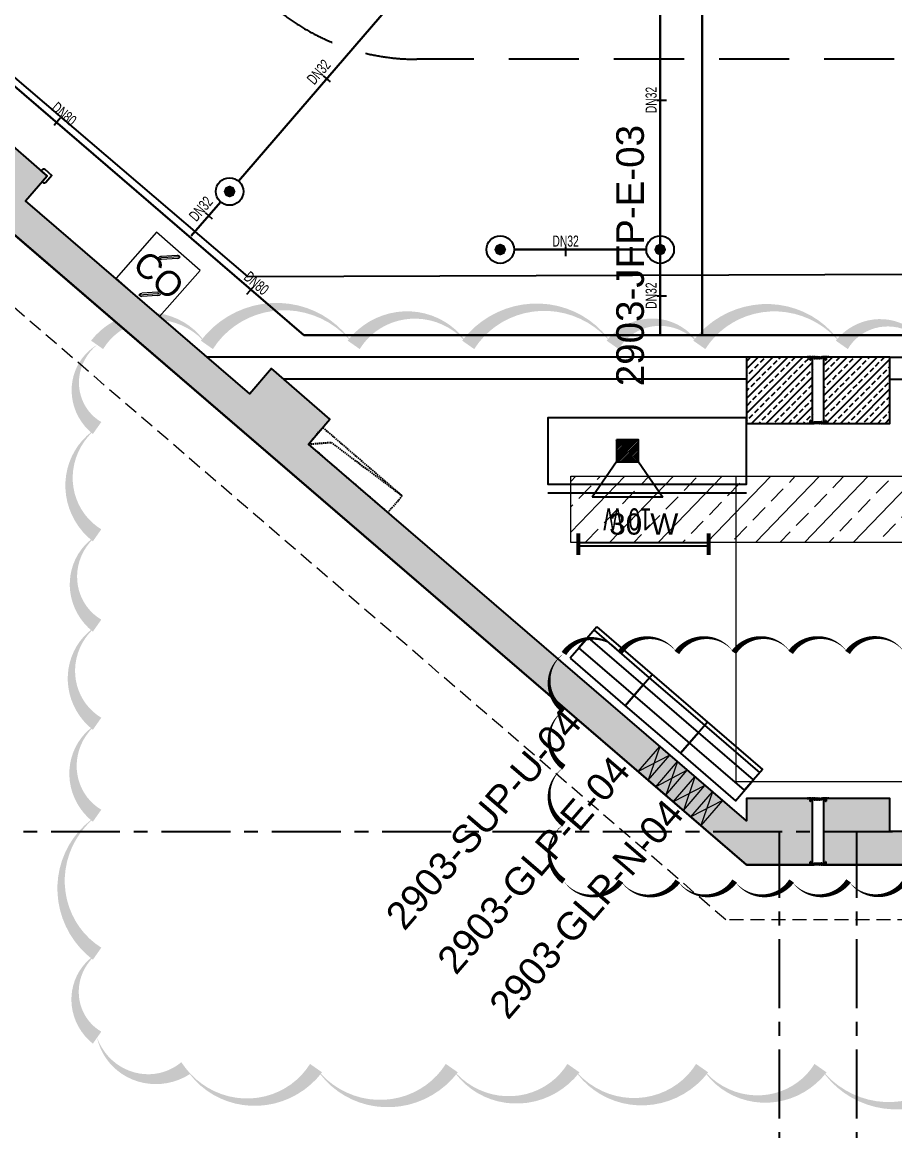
# Model space of a CAD drawing. Header units: millimetres. Extents: x -379292 to 1221486, y 92049 to 447512.
# Drawn here: x -182616 to -174710, y 98107 to 108155 of the extents above; entities that cross this region are included whole.
import ezdxf
from ezdxf.enums import TextEntityAlignment as Align
from ezdxf.lldxf.tags import DXFTag

# ---------------------------------------------------------------- set-up
doc = ezdxf.new("R2010")
doc.units = ezdxf.units.MM
doc.linetypes.add('CENTER', pattern=[2, 1.25, -0.25, 0.25, -0.25])
doc.linetypes.add('HIDDEN', pattern=[9.525, 6.35, -3.175])
for name, color, linetype in [('-M-YNGN-BORUID', 7, 'Continuous'), ('-M-YNGN-BORUUZUN', 7, 'Continuous'), ('-M-YNGN-BORUYUK', 7, 'Continuous'), ('-M-YNGN-SPR-YUK', 7, 'Continuous'), ('-M-YNGN-ZON5-CAP-', 7, 'Continuous'), ('-M-YNGN-ZON5-SPR-', 7, 'Continuous'), ('05_AXIS', 211, 'CENTER'), ('05_DILATATION', 131, 'Continuous'), ('05_HATCH CONCRETE', 141, 'Continuous'), ('05_HATCH SOLID-2', 253, 'Continuous'), ('05_HOLE MC', 150, 'Continuous'), ('05_REV', 5, 'Continuous'), ('05_SYMBOL', 2, 'Continuous'), ('05_WALL', 3, 'Continuous'), ('08_LAMP', 4, 'Continuous'), ('08_LOUD SYSTEM', 4, 'Continuous'), ('08_PANEL', 4, 'Continuous'), ('08_POWER SYSTEM', 4, 'Continuous'), ('AIRONN ZONLAMA', 4, 'Continuous'), ('E-DIM', 7, 'Continuous')]:
    doc.layers.add(name, color=color, linetype=linetype)
doc.layers.add('-M-YNGN-SPR-CAPCIZGI', color=188, linetype='Continuous', plot=False)
for name, color, linetype, lineweight in [('-M-YNGN-ZON5', 11, 'SP', 30), ('06_FORMWORK HIDDEN', 252, 'HIDDEN2', 0), ('08_600', 6, 'Continuous', 9), ('08_DEDECTOR', 3, 'Continuous', 9), ('E_CT_ARAÇ_SAYIM', 1, 'Continuous', 9), ('E_CT_KA', 4, 'Continuous', 9)]:
    doc.layers.add(name, color=color, linetype=linetype, lineweight=lineweight)
doc.styles.add('CIZGI', font='tahoma.ttf', dxfattribs={"width": 0.8, "oblique": 20})
doc.styles.add('HCAD', font='HCAD.SHX', dxfattribs={"width": 0.8, "height": 0.2})
doc.styles.add('PIPESIZE', font='hcad.shx', dxfattribs={"width": 0.8})
doc.styles.add('SPR-NOT', font='romans.shx')
doc.styles.get("Standard").update_dxf_attribs({"font": 'segoeuil.ttf'})
doc.styles.add('TR', font='tsimpali.shx', dxfattribs={"width": 0.7})
doc.styles.add('YAZI-2', font='arial.ttf', dxfattribs={"height": 2})
doc.styles.add('YAZI-3', font='arial.ttf', dxfattribs={"height": 3})
tags = doc.linetypes.add('HIDDEN2', pattern=[0.1875, 0.125, -0.0625]).pattern_tags.tags
tags[6:7] = [DXFTag(74, 4), DXFTag(75, 0), DXFTag(340, '0'), DXFTag(46, 0.0), DXFTag(50, 0.0), DXFTag(44, 0.0), DXFTag(45, 0.0)]
tags[4:5] = [DXFTag(74, 4), DXFTag(75, 0), DXFTag(340, '0'), DXFTag(46, 0.0), DXFTag(50, 0.0), DXFTag(44, 0.0), DXFTag(45, 0.0)]
doc.linetypes.add('SP', pattern='A,2,-0.1,["SP",CIZGI,S=0.14,R=0.2,X=0,Y=-0.07],-0.255', length=2.355)
pattern_1 = [(225, (905000, -3e-07), (67.351921, -67.351921), []), (225, (904932.65, -3e-07), (67.351921, -67.351921), [47.625, -23.8125])]

# ---------------------------------------------------------------- blocks, each defined once
blk = doc.blocks.new('202_Aks')
at = {"layer": '05_AXIS', "ltscale": 500}
for p, q in [((-5000, -177300), (142900, -177300)), ((65600, -182900), (65600, -177300)), ((66300, -182900), (66300, -177300))]:
    blk.add_line(p, q, dxfattribs=at)
blk = doc.blocks.new('DİLATASYON PROFİL')
at = {"color": 8}
for p, q in [((-48, 0), (-46, 2)), ((-48, 0), (-20, 0)), ((-46, 2), (-46, 2)), ((-23, 2), (-20, 2)), ((-23, 2), (-22, 0)), ((-19, 2), (-20, 1)), ((-20, 2), (-20, 1)), ((-20, 0), (12, 0)), ((-20, 0), (-20, 0)), ((-20, 0), (-20, 0)), ((-17, 2), (-19, 2)), ((-17, 2), (-18, 0)), ((12, -13), (12, 0)), ((12, -13), (12, 0)), ((20, 2), (21, 0)), ((22, 2), (21, 2)), ((21, 1), (21, 0)), ((21, -1), (21, 0)), ((23, 1), (23, 1)), ((24, -6), (23, 1)), ((24, 1), (24, 1)), ((24, 1), (24, 1)), ((25, 1), (25, 1)), ((25, 1), (25, 1)), ((26, 1), (26, 1)), ((26, 1), (26, 1)), ((27, 1), (27, 1)), ((27, 1), (27, 1)), ((28, 1), (28, 1)), ((28, 1), (28, 1)), ((29, 1), (29, 1)), ((29, 1), (29, 1)), ((30, 1), (30, 1)), ((30, 1), (30, 1)), ((31, 1), (31, 1)), ((31, 1), (31, 1)), ((32, 1), (32, 1)), ((32, 1), (32, 1)), ((33, 1), (33, 1)), ((33, 1), (33, 1)), ((34, 1), (34, 1)), ((34, 1), (34, 1)), ((35, 1), (35, 1)), ((35, 1), (35, 1)), ((36, 2), (36, 2)), ((36, 2), (36, 1)), ((38, 2), (36, 1)), ((36, 1), (36, 2)), ((36, 1), (36, 2)), ((38, 2), (38, 2)), ((38, 2), (38, 2)), ((38, 2), (38, 2)), ((39, 2), (38, 2)), ((39, 2), (38, 2)), ((40, 2), (39, 2)), ((39, 2), (39, 2)), ((40, 2), (41, 2)), ((41, 2), (42, 1)), ((41, 2), (41, 2)), ((43, 2), (42, 1)), ((43, 2), (43, 2)), ((43, 1), (43, 2)), ((43, 1), (43, 2)), ((44, 1), (44, 1)), ((45, 1), (45, 1)), ((45, 1), (45, 1)), ((46, 1), (46, 1)), ((46, 1), (46, 1)), ((47, 1), (47, 1)), ((47, 1), (47, 1)), ((48, 1), (48, 1)), ((48, 1), (48, 1)), ((49, 1), (49, 1)), ((49, 1), (49, 1)), ((50, 1), (50, 1)), ((50, 1), (50, 1)), ((51, 1), (51, 1)), ((51, 1), (51, 1)), ((52, 1), (52, 1)), ((52, 1), (52, 1)), ((53, 1), (53, 1)), ((53, 1), (53, 1)), ((54, 1), (54, 1)), ((54, 1), (54, 1)), ((55, 1), (55, 1)), ((55, 1), (55, 1)), ((56, 1), (56, 1)), ((57, 2), (57, 2)), ((57, 2), (58, 1)), ((57, 1), (57, 2)), ((57, 1), (57, 2)), ((59, 2), (58, 1)), ((59, 2), (59, 2)), ((59, 2), (59, 2)), ((59, 2), (59, 2)), ((60, 2), (59, 2)), ((60, 2), (59, 2)), ((60, 2), (61, 2)), ((61, 2), (62, 2)), ((61, 2), (61, 2)), ((63, 2), (62, 2)), ((63, 2), (64, 1)), ((64, 2), (64, 2)), ((64, 2), (64, 1)), ((64, 1), (64, 2)), ((64, 1), (64, 2)), ((65, 1), (65, 1)), ((66, 1), (66, 1)), ((66, 1), (66, 1)), ((67, 1), (67, 1)), ((67, 1), (67, 1)), ((68, 1), (68, 1)), ((68, 1), (68, 1)), ((69, 1), (69, 1)), ((69, 1), (69, 1)), ((70, 1), (70, 1)), ((70, 1), (70, 1)), ((71, 1), (71, 1)), ((71, 1), (71, 1)), ((72, 1), (72, 1)), ((72, 1), (72, 1)), ((73, 1), (73, 1)), ((73, 1), (73, 1)), ((74, 1), (74, 1)), ((74, 1), (74, 1)), ((75, 1), (75, 1)), ((75, 1), (75, 1)), ((76, -6), (77, 1)), ((76, 1), (76, 1)), ((76, 1), (76, 1)), ((77, 1), (77, 1)), ((77, 1), (77, 1)), ((78, 2), (79, 2)), ((80, 2), (79, 0)), ((79, 1), (79, 0)), ((79, -1), (79, 1)), ((88, -13), (88, 0)), ((120, 0), (88, 0)), ((88, -13), (88, 0)), ((148, 0), (88, 0)), ((117, 2), (119, 2)), ((117, 2), (118, 0)), ((119, 2), (120, 1)), ((123, 2), (120, 2)), ((120, 2), (120, 1)), ((120, 0), (120, 0)), ((120, 0), (120, 0)), ((140, 0), (120, 0)), ((123, 2), (122, 0)), ((146, 2), (146, 2)), ((148, 0), (146, 2)), ((-22, -20), (-23, -21)), ((-22, -20), (-23, -21)), ((-23, -21), (-22, -22)), ((-23, -21), (-22, -22)), ((-23, -22), (-23, -23)), ((-22, -22), (-23, -22)), ((-23, -22), (-23, -23)), ((-22, -22), (-23, -22)), ((-23, -23), (-22, -23)), ((-22, -23), (-23, -23)), ((-23, -23), (-23, -24)), ((-23, -23), (-22, -23)), ((-22, -23), (-23, -23)), ((-23, -23), (-23, -24)), ((-23, -24), (-22, -25)), ((-23, -24), (-22, -25)), ((-22, 0), (-18, 0)), ((-22, -3), (-22, 0)), ((-22, 0), (-18, 0)), ((-22, -3), (-22, 0)), ((-22, -3), (-18, -3)), ((-22, -3), (-18, -3)), ((-21, -6), (-22, -6)), ((-22, -6), (-22, -7)), ((-21, -6), (-22, -6)), ((-22, -6), (-22, -7)), ((-22, -7), (-21, -7)), ((-21, -7), (-22, -7)), ((-22, -7), (-22, -9)), ((-22, -7), (-21, -7)), ((-21, -7), (-22, -7)), ((-22, -7), (-22, -9)), ((-22, -9), (-21, -9)), ((-21, -9), (-22, -9)), ((-22, -9), (-22, -10)), ((-22, -9), (-21, -9)), ((-21, -9), (-22, -9)), ((-22, -9), (-22, -10)), ((-22, -10), (-21, -11)), ((-22, -10), (-21, -11)), ((-21, -11), (-22, -11)), ((-22, -11), (-22, -12)), ((-21, -11), (-22, -11)), ((-22, -11), (-22, -12)), ((-22, -12), (-21, -13)), ((-22, -12), (-21, -13)), ((-21, -13), (-22, -13)), ((-22, -13), (-22, -14)), ((-21, -13), (-22, -13)), ((-22, -13), (-22, -14)), ((-21, -14), (-22, -14)), ((-22, -14), (-21, -14)), ((-21, -14), (-22, -14)), ((-22, -14), (-22, -16)), ((-21, -14), (-22, -14)), ((-22, -14), (-21, -14)), ((-21, -14), (-22, -14)), ((-22, -14), (-22, -16)), ((-22, -16), (-21, -16)), ((-21, -16), (-22, -16)), ((-22, -16), (-22, -17)), ((-22, -16), (-21, -16)), ((-21, -16), (-22, -16)), ((-22, -16), (-22, -17)), ((-22, -17), (-21, -18)), ((-22, -17), (-21, -18)), ((-21, -18), (-22, -18)), ((-22, -18), (-22, -19)), ((-21, -18), (-22, -18)), ((-22, -18), (-22, -19)), ((-22, -19), (-22, -20)), ((-22, -19), (-22, -20)), ((-22, -20), (-22, -20)), ((-22, -20), (-22, -20)), ((-22, -25), (-21, -25)), ((-22, -25), (-21, -25)), ((-21, -3), (-21, -3)), ((-21, -3), (-21, -6)), ((-21, -6), (-21, -3)), ((-21, -25), (-20, -3)), ((-21, -3), (-21, -3)), ((-21, -3), (-21, -6)), ((-21, -6), (-21, -3)), ((-21, -25), (-20, -3)), ((-21, -7), (-21, -7)), ((-21, -7), (-21, -7)), ((-19, -12), (-21, -14)), ((-19, -12), (-21, -14)), ((-19, -13), (-21, -14)), ((-19, -13), (-21, -14)), ((-19, -16), (-21, -18)), ((-19, -16), (-21, -17)), ((-19, -16), (-21, -18)), ((-19, -16), (-21, -17)), ((-19, -19), (-21, -21)), ((-19, -19), (-21, -21)), ((-19, -20), (-21, -21)), ((-19, -20), (-21, -21)), ((-19, -23), (-21, -25)), ((-19, -23), (-21, -25)), ((-19, -23), (-21, -25)), ((-19, -23), (-21, -25)), ((-21, -25), (-21, -25)), ((-20, -27), (-21, -25)), ((-21, -25), (-21, -25)), ((-20, -27), (-21, -25)), ((-19, -25), (-20, -3)), ((-19, -25), (-20, -3)), ((-20, -5), (-20, -6)), ((-20, -5), (-20, -6)), ((-20, -6), (-20, -6)), ((-20, -6), (-20, -6)), ((-19, -9), (-20, -10)), ((-19, -9), (-20, -10)), ((-19, -9), (-20, -10)), ((-19, -9), (-20, -10)), ((-20, -27), (-18, -25)), ((-20, -27), (-18, -25)), ((-18, -3), (-19, -3)), ((-19, -3), (-19, -6)), ((-18, -3), (-19, -3)), ((-19, -3), (-19, -6)), ((-19, -6), (-18, -6)), ((-19, -6), (-18, -6)), ((-19, -7), (-18, -7)), ((-18, -7), (-19, -7)), ((-19, -7), (-18, -7)), ((-18, -7), (-19, -7)), ((-19, -9), (-18, -9)), ((-18, -9), (-19, -9)), ((-19, -9), (-18, -9)), ((-18, -9), (-19, -9)), ((-18, -10), (-19, -11)), ((-18, -10), (-19, -11)), ((-19, -11), (-18, -11)), ((-19, -11), (-18, -11)), ((-18, -12), (-19, -13)), ((-18, -12), (-19, -13)), ((-19, -13), (-18, -13)), ((-19, -13), (-18, -13)), ((-19, -25), (-18, -25)), ((-19, -25), (-18, -25)), ((-18, -3), (-18, 0)), ((-18, -3), (-18, 0)), ((-18, -5), (-18, -3)), ((-18, -5), (-18, -3)), ((-18, -6), (-18, -5)), ((-18, -5), (-18, -5)), ((-18, -6), (-18, -5)), ((-18, -5), (-18, -5)), ((-18, -6), (-18, -7)), ((-18, -6), (-18, -7)), ((-18, -7), (-18, -9)), ((-18, -7), (-18, -9)), ((-18, -9), (-18, -10)), ((-18, -9), (-18, -9)), ((-18, -9), (-18, -10)), ((-18, -9), (-18, -9)), ((-18, -11), (-18, -11)), ((-18, -11), (-18, -12)), ((-18, -11), (-18, -11)), ((-18, -11), (-18, -12)), ((-18, -13), (-18, -14)), ((-18, -13), (-18, -14)), ((-18, -14), (-18, -16)), ((-18, -14), (-18, -14)), ((-18, -14), (-18, -14)), ((-18, -14), (-18, -16)), ((-18, -14), (-18, -14)), ((-18, -14), (-18, -14)), ((-18, -16), (-17, -16)), ((-18, -16), (-18, -16)), ((-18, -16), (-17, -16)), ((-18, -16), (-18, -16)), ((-17, -17), (-18, -18)), ((-17, -17), (-18, -18)), ((-18, -18), (-17, -18)), ((-18, -18), (-17, -18)), ((-17, -19), (-18, -20)), ((-17, -19), (-18, -20)), ((-18, -20), (-17, -20)), ((-18, -20), (-17, -20)), ((-17, -21), (-18, -22)), ((-17, -21), (-18, -22)), ((-18, -22), (-17, -22)), ((-18, -22), (-17, -22)), ((-18, -23), (-17, -23)), ((-17, -23), (-18, -23)), ((-18, -23), (-17, -23)), ((-17, -23), (-18, -23)), ((-17, -24), (-18, -25)), ((-17, -24), (-18, -25)), ((-18, -25), (-18, -25)), ((-18, -25), (-18, -25)), ((-17, -16), (-17, -17)), ((-17, -16), (-17, -17)), ((-17, -18), (-17, -19)), ((-17, -18), (-17, -19)), ((-17, -20), (-17, -21)), ((-17, -20), (-17, -21)), ((-17, -22), (-17, -23)), ((-17, -22), (-17, -23)), ((-17, -23), (-17, -24)), ((-17, -23), (-17, -24)), ((12, -13), (21, -13)), ((19, -2), (19, -1)), ((19, -8), (19, -8)), ((20, -3), (21, -3)), ((21, -1), (21, -3)), ((22, -12), (21, -7)), ((21, -13), (21, -9)), ((22, -12), (24, -7)), ((24, -5), (24, 0)), ((25, -6), (24, -6)), ((26, -6), (24, -6)), ((24, -7), (25, -7)), ((26, -7), (24, -7)), ((24, -12), (24, -8)), ((25, -8), (24, -8)), ((34, -12), (24, -12)), ((25, -5), (25, -4)), ((28, -4), (25, -4)), ((25, -10), (25, -8)), ((28, -10), (25, -10)), ((26, -4), (27, -4)), ((26, -6), (26, -5)), ((26, -9), (26, -7)), ((27, -9), (26, -9)), ((27, -9), (27, -4)), ((28, -10), (28, -4)), ((30, -10), (30, -4)), ((32, -4), (30, -4)), ((32, -10), (30, -10)), ((31, -4), (31, -8)), ((32, -4), (31, -4)), ((31, -8), (31, -10)), ((31, -10), (32, -10)), ((31, -10), (32, -10)), ((32, -4), (32, -5)), ((32, -4), (32, -6)), ((32, -6), (34, -6)), ((32, -8), (32, -10)), ((34, -8), (32, -8)), ((32, -10), (32, -8)), ((32, -10), (32, -8)), ((34, -6), (33, -6)), ((33, -8), (34, -8)), ((34, 0), (34, -5)), ((34, -6), (34, -2)), ((34, -8), (34, -12)), ((36, -7), (36, -5)), ((43, -7), (43, -5)), ((45, -6), (45, 0)), ((45, -6), (45, -2)), ((46, -6), (45, -6)), ((46, -6), (45, -6)), ((45, -8), (46, -8)), ((46, -8), (45, -8)), ((45, -12), (45, -9)), ((55, -12), (45, -12)), ((46, -6), (46, -4)), ((46, -4), (48, -4)), ((49, -4), (46, -4)), ((46, -6), (46, -4)), ((46, -10), (46, -8)), ((46, -10), (46, -8)), ((46, -10), (46, -9)), ((48, -10), (46, -10)), ((49, -10), (46, -10)), ((48, -4), (48, -8)), ((48, -8), (48, -10)), ((49, -10), (49, -4)), ((53, -4), (51, -4)), ((51, -10), (51, -4)), ((53, -10), (51, -10)), ((52, -4), (52, -8)), ((54, -4), (52, -4)), ((52, -8), (52, -10)), ((52, -10), (54, -10)), ((53, -4), (53, -6)), ((54, -4), (54, -5)), ((55, -6), (54, -6)), ((55, -6), (54, -6)), ((54, -8), (55, -8)), ((55, -8), (54, -8)), ((54, -10), (54, -8)), ((53, -9), (53, -10)), ((55, 0), (55, -6)), ((55, -6), (55, -2)), ((55, -9), (55, -12)), ((57, -7), (57, -5)), ((64, -7), (64, -5)), ((66, -6), (66, 0)), ((66, -6), (66, -2)), ((68, -6), (66, -6)), ((67, -6), (66, -6)), ((66, -8), (68, -8)), ((67, -8), (66, -8)), ((66, -12), (66, -9)), ((76, -12), (66, -12)), ((68, -6), (68, -4)), ((68, -4), (69, -4)), ((70, -4), (68, -4)), ((68, -6), (68, -4)), ((68, -10), (68, -8)), ((68, -10), (68, -8)), ((68, -10), (68, -9)), ((69, -10), (68, -10)), ((70, -10), (68, -10)), ((69, -4), (69, -8)), ((69, -8), (69, -10)), ((70, -10), (70, -4)), ((75, -4), (72, -4)), ((72, -10), (72, -4)), ((75, -10), (72, -10)), ((73, -10), (73, -5)), ((74, -5), (73, -5)), ((73, -10), (74, -10)), ((74, -7), (74, -5)), ((74, -7), (76, -7)), ((74, -9), (74, -8)), ((74, -8), (76, -8)), ((75, -4), (75, -6)), ((76, -6), (75, -6)), ((75, -8), (76, -8)), ((75, -9), (75, -10)), ((76, 0), (76, -6)), ((78, -12), (76, -8)), ((76, -9), (76, -12)), ((78, -12), (79, -8)), ((79, -2), (79, -3)), ((80, -3), (79, -3)), ((79, -13), (79, -9)), ((88, -13), (79, -13)), ((81, -2), (81, -1)), ((81, -8), (81, -9)), ((118, -16), (117, -16)), ((117, -16), (117, -17)), ((118, -16), (117, -16)), ((117, -16), (117, -17)), ((117, -17), (118, -18)), ((117, -17), (118, -18)), ((118, -18), (117, -18)), ((117, -18), (117, -19)), ((118, -18), (117, -18)), ((117, -18), (117, -19)), ((117, -19), (118, -20)), ((117, -19), (118, -20)), ((118, -20), (117, -20)), ((117, -20), (117, -21)), ((118, -20), (117, -20)), ((117, -20), (117, -21)), ((117, -21), (118, -22)), ((117, -21), (118, -22)), ((117, -22), (117, -23)), ((118, -22), (117, -22)), ((117, -22), (117, -23)), ((118, -22), (117, -22)), ((117, -23), (118, -23)), ((118, -23), (117, -23)), ((117, -23), (117, -24)), ((117, -23), (118, -23)), ((118, -23), (117, -23)), ((117, -23), (117, -24)), ((117, -24), (118, -25)), ((117, -24), (118, -25)), ((118, 0), (122, 0)), ((118, -3), (118, 0)), ((118, 0), (122, 0)), ((118, -3), (118, 0)), ((118, -3), (119, -3)), ((118, -3), (122, -3)), ((118, -6), (118, -3)), ((118, -3), (119, -3)), ((118, -3), (122, -3)), ((118, -6), (118, -3)), ((119, -6), (118, -6)), ((118, -6), (118, -7)), ((119, -6), (118, -6)), ((118, -6), (118, -7)), ((118, -7), (119, -7)), ((118, -7), (118, -7)), ((119, -7), (118, -7)), ((118, -7), (118, -9)), ((118, -7), (119, -7)), ((118, -7), (118, -7)), ((119, -7), (118, -7)), ((118, -7), (118, -9)), ((118, -9), (119, -9)), ((119, -9), (118, -9)), ((118, -9), (118, -10)), ((118, -9), (119, -9)), ((119, -9), (118, -9)), ((118, -9), (118, -10)), ((118, -10), (119, -11)), ((118, -10), (119, -11)), ((119, -11), (118, -11)), ((118, -11), (118, -12)), ((119, -11), (118, -11)), ((118, -11), (118, -12)), ((118, -12), (119, -13)), ((118, -12), (119, -13)), ((119, -13), (118, -13)), ((118, -13), (118, -14)), ((119, -13), (118, -13)), ((118, -13), (118, -14)), ((118, -14), (118, -14)), ((118, -14), (118, -14)), ((118, -14), (118, -16)), ((118, -14), (118, -14)), ((118, -14), (118, -14)), ((118, -14), (118, -14)), ((118, -14), (118, -16)), ((118, -14), (118, -14)), ((118, -16), (118, -16)), ((118, -16), (118, -16)), ((121, -23), (118, -25)), ((121, -23), (118, -25)), ((118, -25), (119, -25)), ((118, -25), (118, -25)), ((120, -27), (118, -25)), ((118, -25), (119, -25)), ((118, -25), (118, -25)), ((120, -27), (118, -25)), ((119, -3), (119, -6)), ((119, -25), (120, -3)), ((119, -3), (119, -6)), ((119, -25), (120, -3)), ((120, -6), (119, -6)), ((120, -6), (119, -6)), ((120, -9), (119, -10)), ((120, -9), (119, -10)), ((120, -9), (119, -10)), ((120, -9), (119, -10)), ((121, -12), (119, -14)), ((121, -12), (119, -14)), ((121, -13), (119, -14)), ((121, -13), (119, -14)), ((121, -16), (119, -18)), ((121, -16), (119, -17)), ((121, -16), (119, -18)), ((121, -16), (119, -17)), ((121, -19), (119, -21)), ((121, -19), (119, -21)), ((121, -20), (119, -21)), ((121, -20), (119, -21)), ((121, -23), (119, -25)), ((121, -23), (119, -25)), ((121, -25), (120, -3)), ((121, -25), (120, -3)), ((120, -5), (120, -6)), ((120, -5), (120, -6)), ((120, -27), (121, -25)), ((120, -27), (121, -25)), ((121, -3), (121, -3)), ((121, -3), (121, -6)), ((121, -5), (121, -3)), ((121, -3), (121, -3)), ((121, -3), (121, -6)), ((121, -5), (121, -3)), ((121, -6), (121, -5)), ((121, -5), (121, -5)), ((121, -6), (121, -5)), ((121, -5), (121, -5)), ((121, -6), (122, -6)), ((121, -6), (122, -6)), ((121, -8), (122, -7)), ((122, -7), (121, -8)), ((121, -8), (122, -7)), ((122, -7), (121, -8)), ((121, -9), (122, -9)), ((121, -9), (121, -9)), ((122, -9), (121, -9)), ((121, -9), (122, -9)), ((121, -9), (121, -9)), ((122, -9), (121, -9)), ((122, -10), (121, -11)), ((122, -10), (121, -11)), ((121, -11), (122, -11)), ((121, -11), (121, -11)), ((121, -11), (122, -11)), ((121, -11), (121, -11)), ((122, -12), (121, -13)), ((122, -12), (121, -13)), ((121, -13), (122, -13)), ((121, -13), (122, -13)), ((121, -14), (122, -14)), ((122, -14), (121, -14)), ((121, -14), (122, -14)), ((122, -14), (121, -14)), ((121, -16), (122, -16)), ((122, -16), (121, -16)), ((121, -16), (122, -16)), ((122, -16), (121, -16)), ((122, -17), (121, -18)), ((122, -17), (121, -18)), ((121, -18), (122, -18)), ((121, -18), (122, -18)), ((121, -25), (121, -25)), ((121, -25), (122, -25)), ((121, -25), (121, -25)), ((121, -25), (122, -25)), ((122, -3), (122, 0)), ((122, -3), (122, 0)), ((122, -6), (122, -7)), ((122, -6), (122, -7)), ((122, -7), (122, -9)), ((122, -7), (122, -9)), ((122, -9), (122, -10)), ((122, -9), (122, -10)), ((122, -11), (122, -12)), ((122, -11), (122, -12)), ((122, -13), (122, -14)), ((122, -13), (122, -14)), ((122, -14), (122, -16)), ((122, -14), (122, -16)), ((122, -16), (122, -17)), ((122, -16), (122, -17)), ((122, -18), (122, -19)), ((122, -18), (122, -19)), ((122, -19), (122, -20)), ((122, -19), (122, -20)), ((122, -20), (122, -20)), ((122, -20), (123, -21)), ((122, -20), (122, -20)), ((122, -20), (123, -21)), ((123, -21), (122, -22)), ((123, -21), (122, -22)), ((122, -22), (123, -22)), ((122, -22), (123, -22)), ((122, -23), (123, -23)), ((123, -23), (122, -23)), ((122, -23), (123, -23)), ((123, -23), (122, -23)), ((123, -24), (122, -25)), ((123, -24), (122, -25)), ((123, -22), (123, -23)), ((123, -22), (123, -23)), ((123, -23), (123, -24)), ((123, -23), (123, -24))]:
    blk.add_line(p, q, dxfattribs=at)
for centre, radius, start, end in [((-45, 1), 1.3, 64.6683, 126.1289), ((-44, 3), 1.3, 244.6683, 295.3317), ((-43, 1), 1.3, 64.6683, 115.3317), ((-42, 3), 1.3, 244.6683, 295.3317), ((-40, 1), 1.3, 64.6683, 115.3317), ((-39, 3), 1.3, 244.6683, 295.3317), ((-38, 1), 1.3, 64.6683, 115.3317), ((-37, 3), 1.3, 244.6683, 295.3317), ((-36, 1), 1.3, 64.6683, 115.3317), ((-35, 3), 1.3, 244.6683, 295.3317), ((-34, 1), 1.3, 64.6683, 115.3317), ((-33, 3), 1.3, 244.6683, 295.3317), ((-32, 1), 1.3, 64.6683, 115.3317), ((-30, 3), 1.3, 244.6683, 295.3317), ((-29, 1), 1.3, 64.6683, 115.3317), ((-28, 3), 1.3, 244.6683, 295.3317), ((-27, 1), 1.3, 64.6683, 115.3317), ((-26, 3), 1.3, 244.6683, 295.3317), ((-25, 1), 1.3, 64.6683, 115.3317), ((-24, 3), 1.3, 244.6683, 295.3317), ((-23, 1), 1.3, 64.6683, 115.3317), ((-22, 3), 1.3, 244.6683, 295.3317), ((-20, 1), 1.3, 64.6683, 115.3317), ((-19, 3), 1.3, 244.6683, 295.3317), ((-18, 1), 1.3, 64.6683, 115.3317), ((-17, 3), 1.3, 244.6683, 295.3317), ((-16, 1), 1.3, 64.6683, 115.3317), ((-15, 3), 1.3, 244.6683, 295.3317), ((-14, 1), 1.3, 64.6683, 115.3317), ((-13, 3), 1.3, 244.6683, 295.3317), ((-12, 1), 1.3, 64.6683, 115.3317), ((-10, 3), 1.3, 244.6683, 295.3317), ((-9, 1), 1.3, 64.6683, 115.3317), ((-8, 3), 1.3, 244.6683, 295.3317), ((-7, 1), 1.3, 64.6683, 115.3317), ((-6, 1), 1.3, 64.6683, 115.3317), ((-5, 3), 1.3, 244.6683, 295.3317), ((-4, 1), 1.3, 64.6683, 115.3317), ((-3, 3), 1.3, 244.6683, 295.3317), ((-2, 1), 1.3, 64.6683, 115.3317), ((-1, 3), 1.3, 244.6683, 295.3317), ((1, 1), 1.3, 64.6683, 115.3317), ((2, 3), 1.3, 244.6683, 295.3317), ((3, 1), 1.3, 64.6683, 115.3317), ((4, 3), 1.3, 244.6683, 295.3317), ((5, 1), 1.3, 64.6683, 115.3317), ((6, 3), 1.3, 244.6683, 295.3317), ((7, 1), 1.3, 64.6683, 115.3317), ((8, 3), 1.3, 244.6683, 295.3317), ((9, 1), 1.3, 64.6683, 115.3317), ((11, 3), 1.3, 244.6683, 295.3317), ((12, 1), 1.3, 64.6683, 115.3317), ((13, 3), 1.3, 244.6683, 295.3317), ((14, 1), 1.3, 64.6683, 115.3317), ((15, 3), 1.3, 244.6683, 295.3317), ((16, 1), 1.3, 64.6683, 115.3317), ((17, 3), 1.3, 244.6683, 295.3317), ((18, 1), 1.3, 63.2691, 115.3317), ((20, 3), 1.3, 244.6683, 288.3764), ((21, 2), 0.381, 90.8255, 269.3453), ((20, -1), 1.61, 330.6457, 24.0465), ((22, 1), 0.55, 357.34, 90), ((23, 1), 0.16, 40.5, 139.5), ((23, 1), 0.16, 141.0253, 263.0349), ((23, -1), 1.2, 25.7871, 83.0349), ((24, 1), 0.16, 40.5, 139.5), ((25, 1), 0.16, 40.5, 139.5), ((26, 1), 0.16, 40.5, 139.5), ((27, 1), 0.16, 40.5, 139.5), ((28, 1), 0.16, 40.5, 139.5), ((29, 1), 0.16, 40.5, 139.5), ((30, 1), 0.16, 40.5, 139.5), ((31, 1), 0.16, 40.5, 139.5), ((32, 1), 0.16, 40.5, 139.5), ((33, 1), 0.16, 40.5, 139.5), ((34, 1), 0.16, 40.5, 139.5), ((37, -2), 3, 110.9248, 180), ((35, -1), 1.2, 93.7255, 146.441), ((35, 1), 0.16, 273.7255, 40.5), ((35, 1), 0.16, 273.7255, 276.016), ((39, -8), 10, 110.7934, 110.9248), ((39, -8), 10, 69.0752, 69.2066), ((42, -2), 3, 0, 69.0752), ((44, 1), 0.16, 40.5, 139.5), ((44, -1), 1.2, 25.7871, 64.9325), ((45, 1), 0.16, 40.5, 139.5), ((46, 1), 0.16, 40.5, 139.5), ((47, 1), 0.16, 40.5, 139.5), ((48, 1), 0.16, 40.5, 139.5), ((49, 1), 0.16, 40.5, 139.5), ((50, 1), 0.16, 40.5, 139.5), ((51, 1), 0.16, 40.5, 139.5), ((52, 1), 0.16, 40.5, 139.5), ((53, 1), 0.16, 40.5, 139.5), ((54, 1), 0.16, 40.5, 139.5), ((55, 1), 0.16, 40.5, 139.5), ((58, -2), 3, 110.9248, 180), ((56, -1), 1.2, 93.7255, 146.441), ((56, 0), 0.16, 273.7255, 40.5), ((61, -8), 10, 110.7934, 110.9248), ((61, -8), 10, 69.0752, 69.2066), ((63, -2), 3, 0, 69.0752), ((66, 1), 0.16, 40.5, 139.5), ((67, 1), 0.16, 40.5, 139.5), ((65, -1), 1.2, 25.7871, 64.9325), ((68, 1), 0.16, 40.5, 139.5), ((69, 1), 0.16, 40.5, 139.5), ((70, 1), 0.16, 40.5, 139.5), ((71, 1), 0.16, 40.5, 139.5), ((72, 1), 0.16, 40.5, 139.5), ((73, 1), 0.16, 40.5, 139.5), ((74, 1), 0.16, 40.5, 139.5), ((75, 1), 0.16, 40.5, 139.5), ((76, 1), 0.16, 40.5, 139.5), ((77, 1), 0.16, 40.5, 139.5), ((77, -1), 1.2, 93.7255, 146.441), ((78, 1), 0.55, 90, 182.66), ((77, 0), 0.16, 273.7255, 40.5), ((77, 0), 0.16, 273.7255, 276.016), ((79, 1), 0.381, 270.6547, 89.1745), ((80, 1), 1.3, 64.6683, 99.3419), ((82, 3), 1.3, 244.6683, 295.3317), ((83, 1), 1.3, 64.6683, 115.3317), ((84, 3), 1.3, 244.6683, 295.3317), ((85, 1), 1.3, 64.6683, 115.3317), ((86, 3), 1.3, 244.6683, 295.3317), ((87, 1), 1.3, 64.6683, 115.3317), ((88, 3), 1.3, 244.6683, 295.3317), ((89, 1), 1.3, 64.6683, 115.3317), ((90, 3), 1.3, 244.6683, 295.3317), ((92, 1), 1.3, 64.6683, 115.3317), ((93, 3), 1.3, 244.6683, 295.3317), ((94, 1), 1.3, 64.6683, 115.3317), ((95, 3), 1.3, 244.6683, 295.3317), ((96, 1), 1.3, 64.6683, 115.3317), ((97, 3), 1.3, 244.6683, 295.3317), ((98, 1), 1.3, 64.6683, 115.3317), ((99, 3), 1.3, 244.6683, 295.3317), ((100, 1), 1.3, 64.6683, 115.3317), ((102, 3), 1.3, 244.6683, 295.3317), ((103, 1), 1.3, 64.6683, 115.3317), ((104, 3), 1.3, 244.6683, 295.3317), ((105, 1), 1.3, 64.6683, 115.3317), ((106, 3), 1.3, 244.6683, 295.3317), ((107, 1), 1.3, 64.6683, 115.3317), ((108, 3), 1.3, 244.6683, 295.3317), ((109, 1), 1.3, 64.6683, 115.3317), ((111, 3), 1.3, 244.6683, 295.3317), ((112, 1), 1.3, 64.6683, 115.3317), ((113, 3), 1.3, 244.6683, 295.3317), ((114, 1), 1.3, 64.6683, 115.3317), ((115, 3), 1.3, 244.6683, 295.3317), ((116, 1), 1.3, 64.6683, 115.3317), ((117, 3), 1.3, 244.6683, 295.3317), ((118, 1), 1.3, 64.6683, 115.3317), ((119, 3), 1.3, 244.6683, 295.3317), ((121, 1), 1.3, 64.6683, 115.3317), ((122, 3), 1.3, 244.6683, 295.3317), ((123, 1), 1.3, 64.6683, 115.3317), ((124, 3), 1.3, 244.6683, 295.3317), ((125, 1), 1.3, 64.6683, 115.3317), ((126, 3), 1.3, 244.6683, 295.3317), ((127, 1), 1.3, 64.6683, 115.3317), ((128, 3), 1.3, 244.6683, 295.3317), ((129, 1), 1.3, 64.6683, 115.3317), ((131, 3), 1.3, 244.6683, 295.3317), ((132, 1), 1.3, 64.6683, 115.3317), ((133, 3), 1.3, 244.6683, 295.3317), ((134, 1), 1.3, 64.6683, 115.3317), ((135, 3), 1.3, 244.6683, 295.3317), ((136, 1), 1.3, 64.6683, 115.3317), ((137, 3), 1.3, 244.6683, 295.3317), ((138, 1), 1.3, 64.6683, 115.3317), ((139, 3), 1.3, 244.6683, 295.3317), ((141, 1), 1.3, 64.6683, 115.3317), ((142, 3), 1.3, 244.6683, 295.3317), ((143, 1), 1.3, 64.6683, 115.3317), ((144, 3), 1.3, 244.6683, 295.3317), ((145, 1), 1.3, 53.8711, 115.3317), ((-20, -3), 0.25, 2.8081, 91), ((-20, -3), 0.25, 89, 162.832), ((-20, -3), 0.25, 2.8081, 91), ((-20, -3), 0.25, 89, 162.832), ((18, -5), 4.15, 55.3598, 304.6402), ((18, -5), 4.29, 79.8358, 271.4513), ((18, -8), 0.825, 266.6901, 0), ((19, -1), 0.55, 0, 79.8358), ((20, -2), 0.55, 180, 270), ((20, -8), 0.954, 36.5523, 167.7728), ((21, -1), 0.6, 235.3598, 0), ((21, -9), 0.6, 0, 124.6402), ((22, -12), 0.364, 205.1184, 277.8355), ((24, -5), 0.25, 180, 270), ((24, -6), 0.55, 197.1305, 270), ((24, -8), 0.25, 90, 180), ((25, -5), 0.25, 270, 0), ((25, -8), 0.25, 0, 90), ((26, -5), 0.33, 90, 180), ((26, -9), 0.33, 180, 270), ((33, -5), 0.25, 180, 270), ((33, -8), 0.25, 90, 180), ((34, -5), 0.25, 270, 0), ((34, -8), 0.25, 0, 90), ((22, -12), 12.6, 0.0577, 16.2025), ((39, -1), 11.8, 246.209, 293.7816), ((39, -5), 3.75, 0, 180), ((39, -7), 3.75, 180, 0), ((57, -12), 12.6, 163.7975, 179.9423), ((45, -6), 0.25, 180, 270), ((45, -9), 0.25, 90, 180), ((46, -6), 0.25, 270, 0), ((46, -9), 0.25, 0, 90), ((54, -5), 0.25, 180, 270), ((54, -6), 0.25, 180, 270), ((54, -9), 0.25, 90, 180), ((55, -5), 0.25, 270, 0), ((55, -6), 0.25, 270, 0), ((55, -9), 0.25, 0, 90), ((43, -12), 12.6, 0.0577, 16.2025), ((61, -1), 11.8, 246.209, 293.7816), ((61, -5), 3.75, 0, 180), ((61, -7), 3.75, 180, 0), ((78, -12), 12.6, 163.7975, 179.9423), ((66, -6), 0.25, 180, 270), ((66, -9), 0.25, 90, 180), ((67, -6), 0.25, 270, 0), ((67, -9), 0.25, 0, 90), ((74, -5), 0.33, 0, 90), ((74, -9), 0.33, 270, 0), ((75, -6), 0.25, 180, 270), ((75, -9), 0.25, 90, 180), ((76, -6), 0.55, 270, 342.8695), ((76, -6), 0.25, 270, 0), ((76, -9), 0.25, 0, 90), ((78, -12), 0.364, 262.1645, 334.8816), ((80, -1), 1.61, 155.9535, 209.3543), ((79, -1), 0.6, 180, 304.6402), ((80, -8), 0.954, 12.2272, 143.4477), ((79, -9), 0.6, 55.3598, 180), ((82, -5), 4.15, 235.3598, 124.6402), ((80, -2), 0.55, 270, 0), ((82, -5), 4.29, 268.5487, 100.1642), ((81, -1), 0.55, 100.1642, 180), ((82, -9), 0.825, 180, 273.3099), ((120, -3), 0.25, 2.8081, 91), ((120, -3), 0.25, 89, 162.832), ((120, -3), 0.25, 2.8081, 91), ((120, -3), 0.25, 89, 162.832)]:
    blk.add_arc(centre, radius, start, end, dxfattribs=at)
blk = doc.blocks.new('bariyer')
at = {"color": 8, "ltscale": 25}
blk.add_lwpolyline([(0, -70), (15, -70, 0.414214), (30, -55), (30, 30), (-55, 30, 0.414214), (-70, 15), (-70, 0), (0, 0)], format="xyb", close=True, dxfattribs=at)
blk = doc.blocks.new('OtoParkBodrumKatMimari')
at = {"layer": '05_HATCH CONCRETE'}
h = blk.add_hatch(dxfattribs=at)
h.set_pattern_fill('ANSI33', color=8, scale=15, angle=180, style=0)
h.set_pattern_definition(pattern_1)
h.paths.add_polyline_path([(142600, 59700), (142800, 59700), (139870, 56381), (139645, 56579), (139248, 56130), (139473, 55931), (135668, 51620), (135443, 51819), (134848, 51144), (135073, 50945), (131506, 46904), (131281, 47103), (130884, 46653), (131109, 46455), (127899, 42818), (127674, 43017), (127277, 42567), (127502, 42369), (124481, 38946), (124256, 39145), (123859, 38695), (124084, 38496), (120848, 34830), (120623, 35029), (120028, 34354), (120253, 34155), (117433, 30962), (117209, 31160), (116812, 30710), (117036, 30512), (113992, 27063), (113767, 27262), (113370, 26812), (113595, 26613), (110386, 22977), (110161, 23176), (109764, 22726), (109989, 22527), (106786, 18899), (106561, 19097), (105965, 18422), (106190, 18224), (103361, 15019), (103136, 15217), (102739, 14767), (102964, 14569), (99777, 10958), (99552, 11156), (99155, 10707), (99380, 10508), (96303, 7022), (96078, 7220), (95615, 6696), (95840, 6497), (93887, 4285), (93662, 4484), (93265, 4034), (93490, 3836), (90240, 153), (90240, 300), (89640, 300), (89640, 0), (88400, 0), (88400, 300), (87800, 300), (87800, 0), (80000, 0), (80000, 300), (79400, 300), (79400, 0), (71600, 0), (71600, 300), (71000, 300), (71000, -300), (90240, -300), (143200, 59700), (143200, 67400), (142600, 67400), (142600, 66800), (142900, 66800), (142900, 64150), (142600, 64150), (142600, 63550), (142900, 63550), (142900, 60300), (142600, 60300)])
h = blk.add_hatch(dxfattribs=at)
h.set_pattern_fill('ANSI33', color=8, scale=15, angle=180, style=0)
h.set_pattern_definition(pattern_1)
h.paths.add_polyline_path([(63965, 5944), (63511, 6335), (63119, 5881), (70300, -300), (70900, -300), (70900, 300), (70300, 300), (70300, 96), (66332, 3512), (66527, 3739), (65997, 4196), (65801, 3968), (63770, 5716)])
h = blk.add_hatch(dxfattribs=at)
h.set_pattern_fill('ANSI33', color=8, scale=15, angle=180, style=0)
h.set_pattern_definition(pattern_1)
h.paths.add_polyline_path([(70900, 4300), (70300, 4300), (70300, 3700), (70900, 3700)])
h = blk.add_hatch(dxfattribs=at)
h.set_pattern_fill('ANSI33', color=8, scale=15, angle=180, style=0)
h.set_pattern_definition(pattern_1)
h.paths.add_polyline_path([(71600, 4300), (71000, 4300), (71000, 3700), (71600, 3700)])
at = {"color": 5}
blk.add_lwpolyline([(79400, 0), (71600, 0), (71600, 300), (71000, 300), (71000, -300), (90240, -300)], dxfattribs=at)
for points in [[(63965, 5944), (63511, 6335), (63119, 5881), (70300, -300), (70900, -300), (70900, 300), (70300, 300), (70300, 96), (66332, 3512), (66527, 3739), (65997, 4196), (65801, 3968), (63770, 5716)], [(70900, 4300), (70300, 4300), (70300, 3700), (70900, 3700)], [(71600, 4300), (71000, 4300), (71000, 3700), (71600, 3700)]]:
    blk.add_lwpolyline(points, close=True, dxfattribs=at)
at = {"layer": '05_HATCH SOLID-2', "color": 251, "ltscale": 25}
blk.add_lwpolyline([(150500, -8770), (150500, 187430), (4700, 187430), (4700, 177600), (135600, 177600), (135600, 144600), (143200, 144600), (143200, 59700), (90240, -300), (70300, -300), (63119, 5881)], dxfattribs=at)
at = {"layer": '05_HOLE MC', "linetype": 'HIDDEN', "ltscale": 2}
blk.add_lwpolyline([(66332, 3512), (67052, 2892), (67182, 3043), (66462, 3663)], close=True, dxfattribs=at)
blk.add_lwpolyline([(66332, 3512), (66537, 3528), (67182, 3043)], dxfattribs=at)
at = {"layer": '05_REV'}
blk.add_lwpolyline([(71733, 1625, 0, 51.6, 0.520567), (71217, 1624, 0, 51.6, 0.520567), (70701, 1624, 0, 51.6, 0.520567), (70186, 1624, 0, 51.6, 0.520567), (69670, 1623, 0, 51.6, 0.520567), (69155, 1623, 0, 51.6, 0.520567), (68647, 1614, 0, 51.6, 0.520567), (68647, 1098, 0, 51.6, 0.520567), (68647, 583, 0, 51.6, 0.520567), (68647, 67, 0, 51.6, 0.520567), (68647, -450, 0, 51.6, 0.520567), (69163, -449, 0, 51.6, 0.520567), (69679, -449, 0, 51.6, 0.520567), (70194, -448, 0, 51.6, 0.520567), (70710, -448, 0, 51.6, 0.520567), (71226, -447, 0, 51.6, 0.520567), (71741, -447, 0, 51.6, 0.520567)], format="xyseb", dxfattribs=at)
at = {"layer": '05_SYMBOL', "color": 252, "linetype": 'HIDDEN', "ltscale": 100}
blk.add_lwpolyline([(66008, 7484, 0.179563), (67313, 7000)], format="xyb", dxfattribs=at)
blk.add_lwpolyline([(91643, 7000), (67313, 7000)], dxfattribs=at)
at = {"layer": '05_WALL', "color": 8, "flags": 128}
for points in [[(70300, 4300), (65415, 4300)], [(70300, 4100), (66108, 4100)]]:
    blk.add_lwpolyline(points, dxfattribs=at)
at = {"layer": '05_WALL', "color": 8}
for points in [[(71600, 4300), (75250, 4300), (75250, 4100)], [(71600, 4100), (75250, 4100)]]:
    blk.add_lwpolyline(points, dxfattribs=at)
at = {"layer": '06_FORMWORK HIDDEN', "linetype": 'HIDDEN', "ltscale": 20}
for p, q in [((70114, -800), (4200, 55933)), ((90466, -800), (70114, -800))]:
    blk.add_line(p, q, dxfattribs=at)
at = {"layer": '06_FORMWORK HIDDEN'}
for points in [[(69515, 771), (70084, 282), (69888, 55), (69320, 544), (69515, 771)], [(69515, 771), (69411, 466), (69606, 693), (69320, 544)], [(69479, 407), (69675, 634), (69570, 329), (69765, 556), (69479, 407)], [(69638, 270), (69834, 497), (69729, 192), (69925, 419), (69638, 270)], [(69797, 133), (69993, 360), (69888, 55)], [(70084, 282), (69797, 133)]]:
    blk.add_lwpolyline(points, dxfattribs=at)
at = {"layer": '08_POWER SYSTEM', "ltscale": 25}
blk.add_lwpolyline([(70300, 3150), (70300, 3750), (68500, 3750), (68500, 3150)], close=True, dxfattribs=at)
for points in [[(68946, 1855), (68783, 1665)], [(68946, 1855), (70447, 563), (70284, 374), (68783, 1665)], [(69283, 1235), (69447, 1424)], [(69784, 804), (69947, 994)]]:
    blk.add_lwpolyline(points, dxfattribs=at)
at = {"layer": '05_AXIS'}
blk.add_blockref('202_Aks', (5000, 177300), dxfattribs=at)
at = {"layer": '05_DILATATION', "ltscale": 25}
for p in [(70900, 4300), (70900, 300)]:
    blk.add_blockref('DİLATASYON PROFİL', p, dxfattribs=at)
at = {"layer": '05_DILATATION', "ltscale": 25, "xscale": -1, "rotation": 180}
for p in [(70900, 3700), (70900, -300)]:
    blk.add_blockref('DİLATASYON PROFİL', p, dxfattribs=at)
at = {"layer": '05_SYMBOL', "color": 8, "xscale": -1, "rotation": 229.2811306152887}
blk.add_blockref('bariyer', (63965, 5944), dxfattribs=at)
blk = doc.blocks.new('SPRKL100')
at = {"layer": '-M-YNGN-SPR-CAPCIZGI'}
blk.add_line((0, 0.43), (0, -0.43), dxfattribs=at)
at = {"layer": '-M-YNGN-BORUID', "color": 0, "style": 'HCAD', "width": 0.8, "flags": 1}
blk.add_attdef('DIC', text='', height=0.4, dxfattribs=at).set_placement((0, -1.69), align=Align.CENTER)
at = {"layer": '-M-YNGN-BORUUZUN', "color": 0, "style": 'HCAD', "width": 0.7}
blk.add_attdef('BOY', text='', height=0.8, dxfattribs=at).set_placement((0, -1.08), align=Align.CENTER)
at = {"layer": '-M-YNGN-BORUYUK', "color": 6, "style": 'PIPESIZE', "width": 0.8}
blk.add_attdef('YUK', text='', height=0.5, dxfattribs=at).set_placement((0, 1.87), align=Align.CENTER)
at = {"color": 0, "style": 'PIPESIZE', "width": 0.7}
blk.add_attdef('CAP', text='', height=1, dxfattribs=at).set_placement((0, 0.45), align=Align.CENTER)
blk = doc.blocks.new('SP-C-UP-12')
at = {"ltscale": 10}
blk.add_line((0, 0), (0, 0), dxfattribs=at)
at = {"color": 1, "linetype": 'Continuous'}
blk.add_circle((0, 0), 12.5, dxfattribs=at)
at = {"ltscale": 10}
for points in [[(-5.4, 0), (-3.8, 3.8), (-3.8, -3.8), (0, 5.4)], [(-3.8, -3.8), (0, 5.4), (0, -5.4), (3.8, 3.8)], [(0, -5.4), (3.8, 3.8), (3.8, -3.8), (5.4, 0)]]:
    blk.add_solid(points, dxfattribs=at)
at = {"layer": '-M-YNGN-SPR-YUK', "style": 'SPR-NOT', "width": 0.5, "flags": 9}
for tag, p in [('YUK', (0, 17.8)), ('CAP', (0, 14.4)), ('TIP', (0.2, 10.8))]:
    blk.add_attdef(tag, text='', height=2.5, dxfattribs=at).set_placement(p, align=Align.MIDDLE_CENTER)
blk = doc.blocks.new('A$C69E8C7F8')
at = {"layer": '-M-YNGN-ZON5', "ltscale": 500}
for p, q in [((-2056.3, 6569.4), (-2056.3, 359.4)), ((-2417.3, 359.4), (-8279.3, 5404.8)), ((-2476.3, 499), (-2305.1, 697.9)), ((-2094.4, 696.9), (-2094.4, 359.4)), ((-2519.2, 449.2), (-2492.6, 480)), ((-2106.9, 436.9), (-2226.8, 436.9)), ((-1776.3, 359.4), (-2417.3, 359.4))]:
    blk.add_line(p, q, dxfattribs=at)
at = {"layer": '-M-YNGN-ZON5-CAP-'}
ref = blk.add_blockref('SPRKL100', (-2396.6, 591.6), dxfattribs=dict(at, xscale=10, yscale=10, zscale=10, rotation=49.28113061156347))
ref.add_attrib('CAP', 'DN32', dxfattribs={"layer": '0', "color": 0, "height": 10, "rotation": 49.2811, "style": 'PIPESIZE', "width": 0.7}).set_placement((-2400, 594.6), align=Align.CENTER)
ref = blk.add_blockref('SPRKL100', (-2093.1, 572.4), dxfattribs=dict(at, xscale=10.00000000000001, yscale=10.00000000000001, zscale=10.00000000000001, rotation=90))
ref.add_attrib('CAP', 'DN32', dxfattribs={"layer": '0', "color": 0, "height": 10, "rotation": 90, "style": 'PIPESIZE', "width": 0.7}).set_placement((-2097.6, 572.4), align=Align.CENTER)
ref = blk.add_blockref('SPRKL100', (-2640.7, 552.7), dxfattribs=dict(at, xscale=10, yscale=10, zscale=10, rotation=319.2811306058457))
ref.add_attrib('CAP', 'DN80', dxfattribs={"layer": '0', "color": 0, "height": 10, "rotation": 319.2811, "style": 'PIPESIZE', "width": 0.7}).set_placement((-2637.7, 556.1), align=Align.CENTER)
ref = blk.add_blockref('SPRKL100', (-2503.4, 467.6), dxfattribs=dict(at, xscale=10, yscale=10, zscale=10, rotation=49.28113061156347))
ref.add_attrib('CAP', 'DN32', dxfattribs={"layer": '0', "color": 0, "height": 10, "rotation": 49.2811, "style": 'PIPESIZE', "width": 0.7}).set_placement((-2506.8, 470.6), align=Align.CENTER)
ref = blk.add_blockref('SPRKL100', (-2180.1, 435.1), dxfattribs=dict(at, xscale=10, yscale=10, zscale=10))
ref.add_attrib('CAP', 'DN32', dxfattribs={"layer": '0', "color": 0, "height": 10, "style": 'PIPESIZE', "width": 0.7}).set_placement((-2180.1, 439.6), align=Align.CENTER)
ref = blk.add_blockref('SPRKL100', (-2466.4, 399.3), dxfattribs=dict(at, xscale=10, yscale=10, zscale=10, rotation=319.2811306058457))
ref.add_attrib('CAP', 'DN80', dxfattribs={"layer": '0', "color": 0, "height": 10, "rotation": 319.2811, "style": 'PIPESIZE', "width": 0.7}).set_placement((-2463.4, 402.7), align=Align.CENTER)
ref = blk.add_blockref('SPRKL100', (-2093.1, 395.1), dxfattribs=dict(at, xscale=10.00000000000001, yscale=10.00000000000001, zscale=10.00000000000001, rotation=90))
ref.add_attrib('CAP', 'DN32', dxfattribs={"layer": '0', "color": 0, "height": 10, "rotation": 90, "style": 'PIPESIZE', "width": 0.7}).set_placement((-2097.6, 395.1), align=Align.CENTER)
at = {"layer": '-M-YNGN-ZON5-SPR-', "ltscale": 25}
for p in [(-2484.5, 489.5), (-2239.3, 436.9), (-2094.4, 436.9)]:
    blk.add_blockref('SP-C-UP-12', p, dxfattribs=at)
blk = doc.blocks.new('PANO-66X25_100')
at = {"layer": '08_PANEL'}
blk.add_line((-33, 33.4), (33, 33.4), dxfattribs=at)
blk.add_lwpolyline([(-33, 0), (33, 0), (33, 25), (-33, 25)], close=True, dxfattribs=at)
blk = doc.blocks.new('PANO-180X60_100')
at = {"layer": '08_PANEL'}
blk.add_line((-90, 68.4), (90, 68.4), dxfattribs=at)
blk.add_lwpolyline([(-90, 0), (90, 0), (90, 60), (-90, 60)], close=True, dxfattribs=at)
blk = doc.blocks.new('*U979')
h = blk.add_hatch()
h.set_pattern_fill('ANSI33', color=0, scale=50, angle=1, style=0)
h.paths.add_polyline_path([(1173, 600), (11213, 600), (11213, 0), (1173, 0)])
at = {"color": 0}
blk.add_lwpolyline([(1173, 600), (11213, 600), (11213, 0), (1173, 0)], close=True, dxfattribs=at)
at = {"ltscale": 25, "flags": 1}
for tag, p in [('YUKSEKLIK', (-229, -149)), ('KALINLIK', (-229, -213))]:
    blk.add_attdef(tag, p, '', height=50, dxfattribs=at)
blk = doc.blocks.new('40 W SIVA ÜSTÜ ETANJ LED 50--')
at = {"layer": '08_LAMP'}
for p, q in [((-625, -100), (-625, 100)), ((-605, -100), (-605, 100)), ((-605, 15), (605, 15)), ((605, -100), (605, 100)), ((625, -100), (625, 100)), ((-605, -15), (605, -15))]:
    blk.add_line(p, q, dxfattribs=at)
at = {"layer": '08_LAMP', "color": 2, "style": 'YAZI-2'}
blk.add_text('30 W', height=200, dxfattribs=at).set_placement((0, 90), align=Align.CENTER)
blk = doc.blocks.new('CO 250')
at = {"layer": '08_DEDECTOR'}
for p, q in [((17, 243), (-84, 142)), ((45, 251), (-74, 132)), ((37, 223), (-64, 122)), ((45, 250), (45, 243)), ((114, -136), (-5, -255)), ((104, -126), (3, -227)), ((124, -146), (23, -247)), ((-5, -247), (-5, -255)), ((-5, -255), (3, -255))]:
    blk.add_line(p, q, dxfattribs=at)
at = {"layer": '08_DEDECTOR', "ltscale": 25}
blk.add_lwpolyline([(-262, 278), (-262, -278), (262, -278), (262, 278)], close=True, dxfattribs=at)
at = {"layer": '08_DEDECTOR'}
for centre, radius, start, end in [((37, 223), 27.7, 72.9688, 135), ((17, 243), 27.7, 315, 0), ((-55, 112), 41.6, 135, 180), ((-55, 112), 27.7, 135, 180), ((-55, 112), 13.9, 135, 180), ((95, -116), 13.9, 315, 350.4112), ((95, -116), 27.7, 315, 355.2224), ((95, -116), 41.6, 315, 356.817), ((23, -247), 27.7, 135, 180), ((3, -227), 27.7, 270, 315)]:
    blk.add_arc(centre, radius, start, end, dxfattribs=at)
at = {"layer": '08_DEDECTOR', "color": 3, "style": 'YAZI-3'}
blk.add_text('CO', height=225, dxfattribs=at).set_placement((-226, -113))
blk = doc.blocks.new('15 W HORN 100_HARİCİ TİP')
at = {"layer": '08_LOUD SYSTEM'}
h = blk.add_hatch(dxfattribs=at)
h.set_pattern_fill('ANSI31', color=2, scale=4.8)
h.set_pattern_definition([(45, (-341645.439, -380325.335), (-10.77630735, 10.77630735), [])])
h.paths.add_polyline_path([(-100, 0), (100, 0), (100, 200), (-100, 200)])
at = {"layer": '08_LOUD SYSTEM', "ltscale": 2}
for p, q in [((-320, 520), (320, 520)), ((-100, 200), (-320, 520)), ((100, 200), (320, 520))]:
    blk.add_line(p, q, dxfattribs=at)
at = {"layer": '08_LOUD SYSTEM'}
blk.add_lwpolyline([(100, 0), (100, 200), (-100, 200), (-100, 0)], close=True, dxfattribs=at)
at = {"layer": '08_LOUD SYSTEM', "color": 2, "ltscale": 2, "style": 'TR', "width": 0.7}
blk.add_text('10 W', height=200, dxfattribs=at).set_placement((0, 620), align=Align.CENTER)

msp = doc.modelspace()

# ---------------------------------------------------------------- block references
at = {"color": 8}
msp.add_blockref('OtoParkBodrumKatMimari', (-246354.8, 100818.8), dxfattribs=at)

# ---------------------------------------------------------------- next in the draw order: linework, layer by layer
at = {"layer": '08_600', "ltscale": 25}
msp.add_lwpolyline([(-167004.8, 101268.8), (-176147, 101268.8), (-176147, 104038.8), (-167004.8, 104038.8)], close=True, dxfattribs=at)
at = {"layer": 'AIRONN ZONLAMA', "color": 3, "ltscale": 25}
msp.add_lwpolyline([(-233504.6, 201649.1), (-233454.6, 179399.1), (-241154.6, 179399.1), (-241154.6, 161849.1), (-233504.6, 161849.1), (-233504.6, 157649.1), (-241354.6, 157761.1), (-180574.5, 105849.1), (-166904.6, 105899.1), (-166954.6, 208399.1), (-175954.6, 208399.1), (-175948.2, 201699.1), (-233504.6, 201699.1)], dxfattribs=at)
at = {"layer": 'E-DIM', "color": 6}
msp.add_lwpolyline([(-174425.9, 105230.3, 0, 133.3, 0.5205671), (-175190.2, 105230.3, 0, 133.3, 0.5205671), (-176481.3, 105230.3, 0, 133.3, 0.5205671), (-177266, 105230.3, 0, 133.3, 0.5205671), (-178575.1, 105230.3, 0, 133.3, 0.5205671), (-179612.5, 105230.3, 0, 133.3, 0.5205671), (-180942.7, 105230.3, 0, 133.3, 0.5205671), (-181937.5, 105230.3, 0, 133.3, 0.5205671), (-181937.5, 104476.6, 0, 133.3, 0.5205671), (-181937.5, 103504.1, 0, 133.3, 0.5205671), (-181937.5, 102685.4, 0, 133.3, 0.5205671), (-181937.5, 101796.2, 0, 133.3, 0.5205671), (-181937.5, 100962.5, 0, 133.3, 0.5205671), (-181937.5, 99712, 0, 133.3, 0.5205671), (-181937.5, 98951, 0, 133.3, 0.5205671), (-181135.2, 98674.7, 0, 133.3, 0.5205671), (-179953.5, 98674.7, 0, 133.3, 0.5205671), (-178723.5, 98674.7, 0, 133.3, 0.5205671), (-177621.4, 98674.7, 0, 133.3, 0.5205671), (-176455.4, 98674.7, 0, 133.3, 0.5205671), (-175382.7, 98674.7, 0, 133.3, 0.5205671), (-174076, 98674.7, 0, 133.3, 0.5205671)], format="xyseb", dxfattribs=at)
at = {"layer": 'E_CT_ARAÇ_SAYIM', "ltscale": 25}
msp.add_lwpolyline([(-175354.8, 101118.8), (-174754.8, 101118.8), (-174754.8, 100818.8)], dxfattribs=at)

# ---------------------------------------------------------------- next in the draw order: block references
at = {"layer": '-M-YNGN-ZON5', "ltscale": 25, "xscale": 10, "yscale": 10, "zscale": 10}
msp.add_blockref('A$C69E8C7F8', (-155891.8, 101725.1), dxfattribs=at)
at = {"layer": '08_DEDECTOR', "ltscale": 25, "rotation": 318.56632614762}
msp.add_blockref('CO 250', (-181385.2, 105869.8), dxfattribs=at)
at = {"layer": '08_LAMP', "xscale": 0.96, "yscale": 0.96, "zscale": 0.96}
msp.add_blockref('40 W SIVA ÜSTÜ ETANJ LED 50--', (-176984.5, 103423.8), dxfattribs=at)
at = {"layer": '08_LOUD SYSTEM', "rotation": 180}
msp.add_blockref('15 W HORN 100_HARİCİ TİP', (-177132.8, 104368.8), dxfattribs=at)
at = {"layer": '08_POWER SYSTEM', "xscale": 10, "yscale": 10, "zscale": 10}
for name, p, rotation in [('PANO-180X60_100', (-176954.8, 104568.8), 180), ('PANO-66X25_100', (-177402.4, 102174.6), 319.2811306178027), ('PANO-66X25_100', (-176902.2, 101744.1), 319.2811306178027), ('PANO-66X25_100', (-176401.9, 101313.5), 319.2811306178027)]:
    msp.add_blockref(name, p, dxfattribs=dict(at, rotation=rotation))
at = {"layer": 'E_CT_KA', "color": 6, "rotation": 180}
msp.add_blockref('*U979', (-166431.6, 104038.8), dxfattribs=at)

# ---------------------------------------------------------------- next in the draw order: texts
at = {"layer": '08_PANEL', "style": 'YAZI-3'}
for s, rotation, p in [('2903-JFP-E-03', 90, (-176983.3, 106039.4)), ('2903-SUP-U-04', 49.28113, (-178342.4, 100851.7)), ('2903-GLP-E-04', 49.28113, (-177888.8, 100435.8)), ('2903-GLP-N-04', 49.28113, (-177410.8, 100037))]:
    msp.add_text(s, height=250, rotation=rotation, dxfattribs=at).set_placement(p, align=Align.CENTER)

doc.saveas('drawing.dxf')
